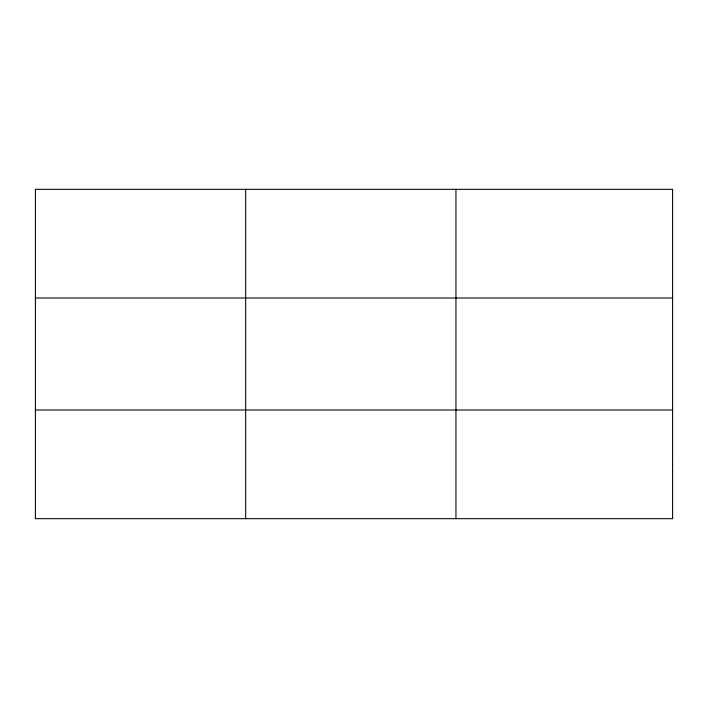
<?xml version="1.0" encoding="UTF-8"?>
<svg xmlns="http://www.w3.org/2000/svg" width="708" height="708" viewBox="0 0 708 708"><rect width="100%" height="100%" fill="white"/><g stroke="black" fill="none" stroke-linecap="round" stroke-linejoin="round"><path stroke-width="1.06" d="M245.676 518.672L245.676 189.328M455.952 518.672L455.952 189.328M35.4 298.006L672.6 298.006M35.4 409.994L672.6 409.994M672.6 464.333L672.6 518.672L35.4 518.672L35.4 189.328L672.6 189.328L672.6 464.333"/></g></svg>
